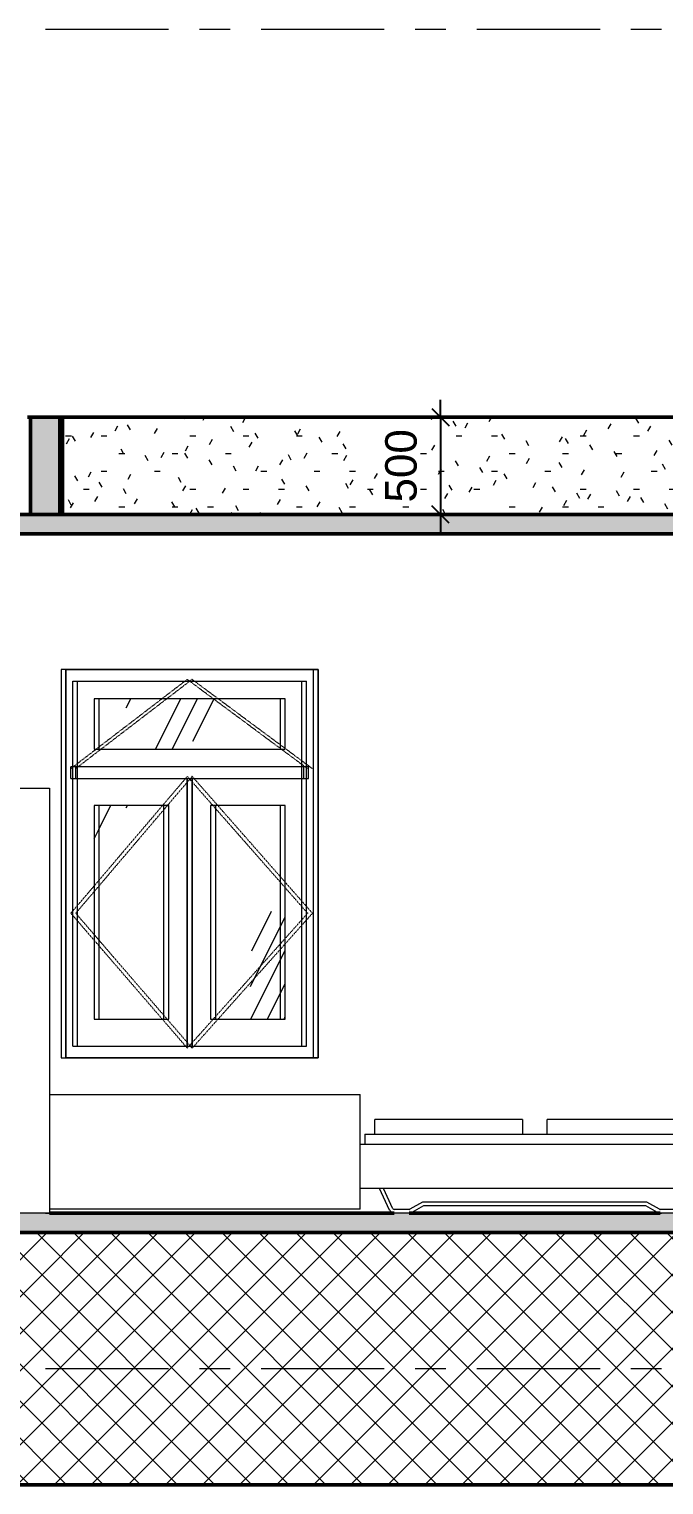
# Model space of a CAD drawing. Header units: millimetres. Extents: x 2164007 to 2324354, y -2513385 to -2308978.
# Drawn here: x 2305797 to 2309068, y -2464752 to -2457252 of the extents above; entities that cross this region are included whole.
import ezdxf

# ---------------------------------------------------------------- set-up
doc = ezdxf.new("R2010")
doc.units = ezdxf.units.MM
doc.linetypes.add('Dash 1_16_', pattern=[3.175, 1.5875, -1.5875])
doc.linetypes.add('Grid Line', pattern=[22.224999999999994, 12.7, -3.174999999999999, 3.174999999999999, -3.174999999999999])
for name, color, linetype, lineweight in [('A-ANNO-DIMS', 211, 'Continuous', 9), ('A-DETL-GENF', 8, 'Continuous', 9), ('A-DETL-WIDE', 214, 'Continuous', 50), ('A-FLOR', 8, 'Continuous', 13), ('A-FLOR-PATT', 8, 'Continuous', 13), ('A-GLAZ', 8, 'Continuous', 13), ('A-WALL', 113, 'Continuous', 20), ('I-FURN', 8, 'Continuous', 9), ('S-GRID', 8, 'Continuous', 9)]:
    doc.layers.add(name, color=color, linetype=linetype, lineweight=lineweight)
doc.styles.add('Arial_1', font='arial.ttf', dxfattribs={"height": 162.2829341317365})
doc.dimstyles.new('Dim_dai_ca_vu', dxfattribs={"dimscale": 304.8, "dimtxt": 165, "dimasz": 0.29296875, "dimexe": 0.4921259842519685, "dimexo": 0.0625, "dimgap": 0.3937007874015748, "dimtad": 1, "dimdec": 0, "dimzin": 0, "dimdsep": 46, "dimtxsty": 'Arial_1', "dimblk1": 'OBLIQUE', "dimblk2": 'OBLIQUE', "dimsah": 1, "dimcen": 0.09, "dimdle": 0.4921259842519685, "dimadec": 0, "dimazin": 0, "dimtfac": 1, "dimtdec": 4, "dimtix": 1, "dimtmove": 0, "dimatfit": 3, "dimfxl": 0.9842519685039368, "dimfxlon": 1, "dimtvp": 1, "dimtfill": 1, "dimtolj": 1, "dimtzin": 0, "dimarcsym": 2})
pattern_1 = [(63.435, (1707.224, 2564.3), (-920.0997168973379, 2760.290932305043), [1143, -685.8, 1143, -685.8, -1454.051]), (63.435, (1707.224, 2564.3), (-920.0997168973379, 2760.290932305043), [-3657.6, 457.2, -996.8510000000001]), (63.435, (1650.074, 2621.45), (-920.0997168973379, 2760.290932305043), [914.4, -1143, 685.8, -685.8, -1682.651]), (63.435, (1650.074, 2621.45), (-920.0997168973379, 2760.290932305043), [-3429, 800.1, -882.551]), (63.435, (1650.074, 2792.9), (-920.0997168973379, 2760.290932305043), [685.8, -1371.6, 457.2, -685.8, -1911.251]), (63.435, (1650.074, 2792.9), (-920.0997168973379, 2760.290932305043), [-3200.4, 1028.7, -882.551]), (63.435, (1821.524, 2621.45), (-920.0997168973379, 2760.290932305043), [685.8, -1371.6, 571.5, -2482.751]), (63.435, (1992.974, 2792.9), (-920.0997168973379, 2760.290932305043), [342.9, -1714.5, 228.6, -2825.651]), (63.435, (1707.224, 3078.65), (-920.0997168973379, 2760.290932305043), [228.6, -1714.5, 228.6, -914.4, -2025.551]), (63.435, (1707.224, 3078.65), (-920.0997168973379, 2760.290932305043), [-3086.1, 571.5, -1454.051]), (63.435, (2735.924, 2907.2), (-920.0997168973379, 2760.290932305043), [1143, -1714.5, 1371.6, -905.4110000000001]), (63.435, (2735.924, 2735.75), (-920.0997168973379, 2760.290932305043), [1600.2, -1143, 1714.5, -676.811]), (63.435, (2850.224, 2792.9), (-920.0997168973379, 2760.290932305043), [1828.8, -914.4, 1371.6, -996.8510000000001]), (63.435, (3021.674, 2964.35), (-920.0997168973379, 2760.290932305043), [1143, -1600.2, 914.4, -1454.051]), (63.435, (2850.224, 3307.25), (-920.0997168973379, 2760.290932305043), [571.5, -2286, 685.8, -1568.351]), (63.435, (3193.124, 3135.8), (-920.0997168973379, 2760.290932305043), [457.2, -2286, 457.2, -1911.251])]
pattern_2 = [(0, (2304430.582867364, -2460902), (365.76, 91.44), [30.175, -244.145, 30.175, -244.145, -1463.04]), (0, (2304430.582867364, -2460902), (365.76, 91.44), [-548.64, 30.175, -518.465, 30.175, -244.145, -640.08]), (0, (2304430.582867364, -2460902), (365.76, 91.44), [-1371.6, 30.175, -152.705, 30.175, -427.025]), (120, (2304567.742867364, -2460856.28), (-262.069362922049, 271.0374516881963), [30.17499999999999, -244.1449999999999, 30.17499999999999, -1707.184999999999]), (120, (2304567.742867364, -2460856.28), (-262.069362922049, 271.0374516881963), [-304.4949999999998, -244.1449999999999, 30.17499999999999, -518.4649999999996, -914.3999999999995]), (120, (2304567.742867364, -2460856.28), (-262.069362922049, 271.0374516881963), [-1097.279999999999, 30.17499999999999, -244.1449999999999, 30.17499999999999, -609.9049999999995]), (120, (2304567.742867364, -2460856.28), (-262.069362922049, 271.0374516881963), [-1401.774999999999, -152.7049999999999, 30.17499999999999, -427.0249999999997]), (240, (2304613.462867364, -2460673.4), (-103.6906370779508, -362.4774516881963), [30.175, -244.145, 30.175, -1707.185]), (240, (2304613.462867364, -2460673.4), (-103.6906370779508, -362.4774516881963), [-304.495, -244.145, 30.175, -518.465, -914.4]), (240, (2304613.462867364, -2460673.4), (-103.6906370779508, -362.4774516881963), [-1097.28, 30.175, -244.145, 30.175, -609.905]), (240, (2304613.462867364, -2460673.4), (-103.6906370779508, -362.4774516881963), [-1401.775, -152.705, 30.175, -427.025])]

# ---------------------------------------------------------------- blocks, each defined once
blk = doc.blocks.new('Bed 1800X200 - Double 53_ x 74_-355935-mc 3-3')
at = {"layer": 'I-FURN'}
for p, q in [((5386.607620984986, 482.6000000000224), (4626.307620984964, 482.6000000000224)), ((4626.307620984959, 457.2000000000205), (4626.307620984959, 482.6000000000205)), ((4626.307620984959, 431.8), (4626.307620984959, 457.2000000000206)), ((5386.607620984974, 482.6000000000205), (5386.607620984974, 457.2000000000206)), ((5386.607620984974, 457.2000000000206), (5386.607620984974, 431.8)), ((6273.907620984975, 482.6000000000051), (5513.607620984983, 482.6000000000051)), ((5513.607620984974, 457.2), (5513.607620984974, 482.6000000000001)), ((5513.607620984974, 431.7999999999998), (5513.607620984974, 457.2000000000002)), ((6273.907620984962, 482.6000000000001), (6273.907620984962, 457.2000000000002)), ((6273.907620984962, 457.2000000000002), (6273.907620984962, 431.7999999999998)), ((4575.507620984972, 406.4000000000029), (4575.507620984972, 355.6000000000036)), ((4575.50762098496, 406.3999999999999), (4600.907620984972, 406.3999999999999)), ((4600.907620984972, 406.3999999999999), (6299.307620984964, 406.3999999999999)), ((4626.307620984959, 406.3999999999999), (4626.307620984959, 431.7999999999998)), ((5386.607620984974, 431.8), (5386.607620984974, 406.3999999999999)), ((5513.607620984974, 406.3999999999998), (5513.607620984974, 431.7999999999996)), ((6273.907620984962, 431.7999999999997), (6273.907620984962, 406.3999999999998)), ((6299.307620984964, 406.3999999999999), (6324.707620984964, 406.3999999999999)), ((6324.707620984973, 355.6000000000036), (6324.707620984973, 406.4000000000029)), ((4550.107620984983, 355.6), (6350.107620985049, 355.6)), ((4550.107620984983, 127), (4550.107620984983, 355.6)), ((6350.107620985049, 127), (6350.107620985049, 355.6)), ((6350.107620985049, 127), (4550.107620984983, 127)), ((4702.378489438714, 14.66549615178248), (4649.996050019254, 126.9999999999984)), ((4719.643652781952, 22.71637403803064), (4671.015399375719, 126.9999999999986)), ((4719.968015393384, 22.71637403793514), (4671.339761987102, 126.9999999999994)), ((6229.199842594239, 127.0000000000003), (6180.571589188025, 22.71637403803182)), ((6250.219191950704, 127.0000000000009), (6197.836752531263, 14.66549615178604)), ((4804.01121311718, 19.05000000020765), (4725.398707229441, 19.05000000020765)), ((4871.703826257456, 57.15000000021477), (4807.186213117067, 19.9007386861458)), ((4876.808258373324, 38.1000000000057), (4816.71121311717, 3.402954743870415)), ((4877.132620984969, 38.1000000000252), (4817.035575728825, 3.402954743900363)), ((6028.51141571254, 57.15000000021475), (4871.703826257456, 57.15000000021473)), ((6023.40698359667, 38.10000000000568), (4876.808258373324, 38.10000000000567)), ((6083.504028852786, 3.402954743881404), (6023.40698359667, 38.1000000000056)), ((6093.029028852891, 19.90073868615545), (6028.51141571254, 57.15000000021461)), ((6174.816534740539, 19.0500000002107), (6096.2040288528, 19.0500000002107)), ((6174.816534740539, 1.641220492842877e-12), (6096.2040288528, 1.641220492842877e-12)), ((4804.01121311718, -1.412803207756497e-12), (4725.398707229441, -1.412803207756497e-12))]:
    blk.add_line(p, q, dxfattribs=at)
for centre, radius, start, end in [((4725.398707229441, 25.39999999999336), 25.39999999999545, 204.9999999999984, 269.9999999999999), ((4725.398707229441, 25.39999999999336), 6.349999999786634, 205.0000000000001, 269.9999999999998), ((4725.723069841089, 25.399999999999), 6.350000000024977, 205.0000000000002, 269.9999999999998), ((4804.01121311718, 25.39999999998269), 6.349999999774348, 269.9999999999996, 300.0000000000003), ((4804.01121311718, 25.39999999998269), 25.39999999998351, 269.9999999999996, 299.9999999999965), ((4804.335575728816, 25.40000000004603), 25.40000000002253, 284.9999999999974, 299.9999999999932), ((6096.2040288528, 25.4000000000257), 25.40000000002307, 239.9999999999968, 270.0000000000009), ((6096.2040288528, 25.4000000000257), 6.349999999814551, 239.9999999999959, 269.9999999999999), ((6174.816534740539, 25.39999999999156), 6.349999999781686, 269.9999999999996, 335.0000000000093), ((6174.816534740539, 25.39999999999156), 25.39999999999058, 269.9999999999996, 335.0000000000095)]:
    blk.add_arc(centre, radius, start, end, dxfattribs=at)
blk = doc.blocks.new('Furniture 23 - Furniture 3-1054512-mc 3-3')
at = {"layer": 'I-FURN'}
for p, q in [((2350.107620984996, 2189.124474795681), (2950.107620984996, 2189.124474795681)), ((2350.107620984996, 2189.124474795681), (2350.107620984996, 0)), ((2950.107620984996, 2189.124474795681), (2950.107620984996, 0)), ((2950.107620984996, 1.353583911622991e-13), (2385.107620984904, 1.353583911622991e-13))]:
    blk.add_line(p, q, dxfattribs=at)
blk = doc.blocks.new('Furniture 24 - Furniture 3-1054524-mc 3-3')
at = {"layer": 'I-FURN'}
for p, q in [((2950.107620985, 610.8383184704225), (4550.107620984966, 610.8383184704225)), ((4550.107620984966, 355.6000000000038), (4550.107620984966, 610.8383184704225)), ((4550.107620984966, 19.9999999991051), (4550.107620984966, 127.0000000000019)), ((4550.107620984966, 19.9999999991051), (2950.107620985, 19.9999999991051))]:
    blk.add_line(p, q, dxfattribs=at)
blk = doc.blocks.new('SO1100X2000 DAI 120X150 - S2-1099291-mc 3-3')
at = {"layer": 'A-GLAZ', "lineweight": 9}
h = blk.add_hatch(dxfattribs=at)
h.set_pattern_fill('FP_2', color=256, style=0, pattern_type=2)
h.set_pattern_definition(pattern_1)
h.paths.add_polyline_path([(4140.107620985002, 2390.000000000002), (4140.107620985002, 2650.000000000004), (3180.107620984999, 2650.000000000004), (3180.107620984999, 2390.000000000002)], flags=0)
h = blk.add_hatch(dxfattribs=at)
h.set_pattern_fill('FP_2', color=256, style=0, pattern_type=2)
h.set_pattern_definition(pattern_1)
h.paths.add_polyline_path([(3540.107620985003, 1000.000000000004), (3540.107620985003, 2100.000000000003), (3180.107620984999, 2100.000000000003), (3180.107620984999, 1000.000000000004)], flags=0)
h = blk.add_hatch(dxfattribs=at)
h.set_pattern_fill('FP_2', color=256, style=0, pattern_type=2)
h.set_pattern_definition(pattern_1)
h.paths.add_polyline_path([(4140.107620985002, 1000.000000000004), (4140.107620985002, 2100.000000000003), (3780.107620985001, 2100.000000000003), (3780.107620985001, 1000.000000000004)], flags=0)
at = {"layer": 'A-GLAZ'}
for p, q in [((3010.107620984996, 2800), (3010.107620984996, 800)), ((4310.107620984995, 2800), (3010.107620984996, 2800)), ((4310.107620984995, 800), (4310.107620984995, 2800)), ((3070.107620984994, 859.9999999999983), (3070.107620984994, 2740.000000000001)), ((3070.107620984994, 2740.000000000001), (4250.107620984997, 2740.000000000001)), ((4250.107620984997, 859.9999999999983), (4250.107620984997, 2740.000000000001)), ((4140.107620984995, 2650), (3180.107620984993, 2650)), ((3180.107620984994, 2650), (3180.107620984994, 2390)), ((4140.107620984995, 2390), (4140.107620984995, 2650)), ((3180.107620984994, 2390), (4140.107620984995, 2390)), ((3060.107620984994, 2240.000000000001), (3060.107620984994, 2300.000000000001)), ((4260.107620984994, 2300.000000000001), (3060.107620984994, 2300.000000000001)), ((4260.107620984994, 2240.000000000001), (4260.107620984994, 2300.000000000001)), ((3060.107620984994, 2240.000000000001), (4260.107620984994, 2240.000000000001)), ((3660.107620984995, 859.9999999999975), (3660.107620984995, 2240.000000000004)), ((3660.107620984995, 2240.000000000004), (3660.107620984995, 860.0000000000002)), ((3540.107620984997, 2100), (3180.107620984994, 2100)), ((3180.107620984994, 2100), (3180.107620984994, 999.9999999999999)), ((3540.107620984997, 999.9999999999999), (3540.107620984997, 2100)), ((4140.107620984995, 2100), (3780.107620984995, 2100)), ((3780.107620984995, 2100), (3780.107620984995, 999.9999999999999)), ((4140.107620984995, 999.9999999999999), (4140.107620984995, 2100)), ((3180.107620984994, 999.9999999999999), (3540.107620984997, 999.9999999999999)), ((3780.107620984995, 999.9999999999999), (4140.107620984995, 999.9999999999999)), ((3070.107620984994, 859.9999999999983), (4250.107620984997, 859.9999999999983)), ((3010.107620984996, 800), (4310.107620984995, 800))]:
    blk.add_line(p, q, dxfattribs=at)
at = {"layer": 'A-GLAZ', "linetype": 'Dash 1_16_', "lineweight": 9}
for p, q in [((3660.107620984996, 2750), (3060.107620984995, 2290.000000000001)), ((3660.107620984996, 2750), (4280.107620984994, 2290.000000000001)), ((3660.107620984995, 2250.000000000002), (3060.107620984993, 1545.000000000001)), ((3660.107620984995, 2250.000000000002), (4280.107620984993, 1544.999999999999)), ((3060.107620984993, 1545.000000000001), (3660.107620984996, 849.9999999999994)), ((4280.107620984993, 1544.999999999999), (3660.107620984996, 849.9999999999994))]:
    blk.add_line(p, q, dxfattribs=at)
blk = doc.blocks.new('SO1100X2000 DAI 120X150 - S2-V1-mc 3-3')
at = {"layer": 'A-GLAZ', "lineweight": 9}
h = blk.add_hatch(dxfattribs=at)
h.set_pattern_fill('FP_2', color=256, style=0, pattern_type=2)
h.set_pattern_definition(pattern_1)
h.paths.add_polyline_path([(4165.107620984905, 2390.000000000002), (4165.107620984905, 2650.000000000004), (3205.107620984907, 2650.000000000004), (3205.107620984907, 2390.000000000002)], flags=0)
h = blk.add_hatch(dxfattribs=at)
h.set_pattern_fill('FP_2', color=256, style=0, pattern_type=2)
h.set_pattern_definition(pattern_1)
h.paths.add_polyline_path([(3565.107620984911, 1000.000000000004), (3565.107620984911, 2100.000000000003), (3205.107620984907, 2100.000000000003), (3205.107620984907, 1000.000000000004)], flags=0)
h = blk.add_hatch(dxfattribs=at)
h.set_pattern_fill('FP_2', color=256, style=0, pattern_type=2)
h.set_pattern_definition(pattern_1)
h.paths.add_polyline_path([(4165.107620984905, 1000.000000000004), (4165.107620984905, 2100.000000000003), (3805.107620984904, 2100.000000000003), (3805.107620984904, 1000.000000000004)], flags=0)
at = {"layer": 'A-GLAZ'}
for p, q in [((3035.107620984904, 2800), (3035.107620984904, 800)), ((4335.107620984903, 2800), (3035.107620984904, 2800)), ((4335.107620984903, 800), (4335.107620984903, 2800)), ((3095.107620984902, 859.9999999999983), (3095.107620984902, 2740.000000000001)), ((3095.107620984902, 2740.000000000001), (4275.107620984904, 2740.000000000001)), ((4275.107620984904, 859.9999999999983), (4275.107620984904, 2740.000000000001)), ((4165.107620984903, 2650), (3205.107620984901, 2650)), ((3205.107620984902, 2650), (3205.107620984902, 2390)), ((4165.107620984902, 2390), (4165.107620984902, 2650)), ((3205.107620984902, 2390), (4165.107620984902, 2390)), ((3085.107620984902, 2240.000000000001), (3085.107620984902, 2300.000000000001)), ((4285.107620984902, 2300.000000000001), (3085.107620984902, 2300.000000000001)), ((4285.107620984902, 2240.000000000001), (4285.107620984902, 2300.000000000001)), ((3085.107620984902, 2240.000000000001), (4285.107620984902, 2240.000000000001)), ((3685.107620984903, 859.9999999999975), (3685.107620984903, 2240.000000000004)), ((3685.107620984903, 2240.000000000004), (3685.107620984903, 860.0000000000002)), ((3565.107620984905, 2100), (3205.107620984902, 2100)), ((3205.107620984902, 2100), (3205.107620984902, 999.9999999999999)), ((3565.107620984905, 999.9999999999999), (3565.107620984905, 2100)), ((4165.107620984902, 2100), (3805.107620984903, 2100)), ((3805.107620984903, 2100), (3805.107620984903, 999.9999999999999)), ((4165.107620984902, 999.9999999999999), (4165.107620984902, 2100)), ((3205.107620984902, 999.9999999999999), (3565.107620984905, 999.9999999999999)), ((3805.107620984903, 999.9999999999999), (4165.107620984902, 999.9999999999999)), ((3095.107620984902, 859.9999999999983), (4275.107620984904, 859.9999999999983)), ((3035.107620984904, 800), (4335.107620984903, 800))]:
    blk.add_line(p, q, dxfattribs=at)
at = {"layer": 'A-GLAZ', "linetype": 'Dash 1_16_', "lineweight": 9}
for p, q in [((3685.107620984903, 2750), (3085.107620984902, 2290.000000000001)), ((3685.107620984903, 2750), (4305.107620984902, 2290.000000000001)), ((3685.107620984903, 2250.000000000002), (3085.107620984901, 1545.000000000001)), ((3685.107620984903, 2250.000000000002), (4305.107620984902, 1544.999999999999)), ((3085.107620984901, 1545.000000000001), (3685.107620984903, 849.9999999999994)), ((4305.107620984902, 1544.999999999999), (3685.107620984903, 849.9999999999994))]:
    blk.add_line(p, q, dxfattribs=at)
blk = doc.blocks.new('_Oblique')
at = {"color": 0, "linetype": 'ByBlock', "lineweight": -2}
blk.add_line((-0.5, -0.5), (0.5, 0.5), dxfattribs=at)
blk = doc.blocks.new('*D622')
at = {"layer": 'A-ANNO-DIMS', "color": 0, "lineweight": -2}
for p, q in [((2307916.699347728, -2459252), (2307916.699347728, -2459162.703125)), ((2308347.649347728, -2459252), (2307766.699347728, -2459252)), ((2307916.699347728, -2459252), (2307916.699347728, -2459752)), ((2308347.649347728, -2459752), (2307766.699347728, -2459752)), ((2307916.699347728, -2459752), (2307916.699347728, -2459841.296875))]:
    blk.add_line(p, q, dxfattribs=at)
at = {"layer": 'Defpoints', "color": 0}
for p in [(2308366.699347728, -2459252), (2307916.699347728, -2459752), (2308366.699347728, -2459752)]:
    blk.add_point(p, dxfattribs=at)
at = {"layer": 'A-ANNO-DIMS', "color": 0, "lineweight": -2, "xscale": 89.296875, "yscale": 89.296875, "zscale": 89.296875}
for p, rotation in [((2307916.699347728, -2459252), 270), ((2307916.699347728, -2459752), 90)]:
    blk.add_blockref('_Oblique', p, dxfattribs=dict(at, rotation=rotation))
at = {"layer": 'A-ANNO-DIMS', "color": 0, "insert": (2307713.842065192, -2459502), "char_height": 162.2829341317365, "attachment_point": 5, "rotation": 90, "style": 'Arial_1', "bg_fill": 3, "box_fill_scale": 1.1, "bg_fill_color": 256, "bg_fill_true_color": 13158600, "bg_fill_transparency": 5328856}
blk.add_mtext('\\A1;500', dxfattribs=at)

msp = doc.modelspace()

# ---------------------------------------------------------------- hatches: boundary and pattern name
at = {"layer": 'A-DETL-GENF'}
msp.add_hatch(color=7, dxfattribs=at).paths.add_polyline_path([(2305804.607651352, -2459752), (2305954.607651352, -2459752), (2305954.607651352, -2459252), (2305804.607651352, -2459252)], flags=0)
h = msp.add_hatch(dxfattribs=at)
h.set_pattern_fill('FP_6', style=0, pattern_type=2)
h.set_pattern_definition([(45, (2304430.582867364, -2460902), (-95.4594154601839, 95.45941546018392), []), (135, (2304430.582867364, -2460902), (-95.45941546018392, -95.4594154601839), [])])
h.paths.add_polyline_path([(2317822.066488349, -2464752), (2317822.066488349, -2464152), (2311037.066488349, -2464152), (2311037.066488349, -2464752), (2314009.134896293, -2464752)], flags=0)
h.paths.add_polyline_path([(2310622.654541326, -2464752), (2310837.066488349, -2464752), (2310837.066488349, -2464152), (2310822.066488349, -2464152), (2310822.066488349, -2463452), (2305337.066488349, -2463452), (2305337.066488349, -2463702), (2305137.066488349, -2463702), (2305137.066488349, -2463452), (2305122.066488349, -2463452), (2305122.066488349, -2463502), (2302912.066488349, -2463502.820707071), (2302912.066488349, -2463702), (2302712.066488349, -2463702), (2302712.066488349, -2463452), (2300837.066488349, -2463452), (2300837.066488349, -2463702), (2300637.066488349, -2463702), (2300637.066488349, -2463452), (2294852.066488349, -2463452), (2294852.066488349, -2463502), (2294837.066488349, -2463502), (2294837.066488349, -2463702), (2294637.066488349, -2463702), (2294637.066488349, -2463502), (2292752.066488349, -2463502), (2292752.066488349, -2464152), (2292737.066488349, -2464152), (2292737.066488349, -2464752), (2307236.174186359, -2464752)], flags=0)
h.paths.add_polyline_path([(2292537.066488349, -2464752), (2292537.066488349, -2464152), (2289037.066488349, -2464152), (2289037.066488349, -2464752), (2290303.772411522, -2464752)], flags=0)
at = {"layer": 'A-FLOR-PATT', "lineweight": 9}
h = msp.add_hatch(dxfattribs=at)
h.set_pattern_fill('FP_5', color=256, style=0, pattern_type=2)
h.set_pattern_definition(pattern_2)
h.paths.add_polyline_path([(2307236.174186359, -2459752), (2309137.066488348, -2459752), (2309137.066488348, -2459252), (2305954.607651352, -2459252), (2305954.607651352, -2459752)], flags=0)
h.paths.add_polyline_path([(2305804.607651352, -2459752), (2305804.607651352, -2459252), (2305789.607651352, -2459252), (2305789.607651352, -2459752)], flags=0)
at = {"layer": 'A-FLOR-PATT', "lineweight": 13}
h = msp.add_hatch(color=256, dxfattribs=at)
h.paths.add_polyline_path([(2305137.066488349, -2459852), (2311637.066488349, -2459852), (2311637.066488349, -2459752), (2305137.066488349, -2459752)], flags=0)
h.paths.add_polyline_path([(2293690.25276649, -2459852), (2300837.066488349, -2459852), (2300837.066488349, -2459752), (2292537.066488347, -2459752), (2292537.066488347, -2459852)], flags=0)
at = {"layer": 'A-FLOR-PATT', "lineweight": 9}
h = msp.add_hatch(dxfattribs=at)
h.set_pattern_fill('FP_5', color=256, style=0, pattern_type=2)
h.set_pattern_definition(pattern_2)
h.paths.add_polyline_path([(2294837.066488349, -2463452), (2300637.066488349, -2463452), (2300637.066488349, -2463352), (2294837.066488349, -2463352)], flags=0)
h.paths.add_polyline_path([(2310822.066488349, -2463452), (2310837.066488349, -2463451.868421053), (2310837.066488349, -2463352), (2305337.066488349, -2463352), (2305337.066488349, -2463452), (2310622.654541326, -2463452)], flags=0)
h.paths.add_polyline_path([(2300837.066488349, -2463452), (2302712.066488349, -2463452), (2302712.066488349, -2463352), (2300837.066488349, -2463352)], flags=0)
h.paths.add_polyline_path([(2302912.066488349, -2463452), (2305137.066488349, -2463452), (2305137.066488349, -2463352), (2302912.066488349, -2463352)], flags=0)

# ---------------------------------------------------------------- linework, layer by layer
at = {"layer": 'A-DETL-WIDE'}
for p, q in [((2305954.607651352, -2459252), (2305804.607651352, -2459252)), ((2305804.607651352, -2459252), (2305804.607651352, -2459752)), ((2305954.607651352, -2459752), (2305954.607651352, -2459252)), ((2305804.607651352, -2459752), (2305954.607651352, -2459752)), ((2310822.066488349, -2463452), (2305337.066488349, -2463452)), ((2292737.066488349, -2464752), (2310837.066488349, -2464752))]:
    msp.add_line(p, q, dxfattribs=at)
at = {"layer": 'A-FLOR', "lineweight": 50}
for p, q in [((2305804.607651352, -2459252), (2305789.607651352, -2459252)), ((2309137.066488348, -2459252), (2305969.607651352, -2459252)), ((2305137.066488349, -2459752), (2305804.607651352, -2459752)), ((2305969.607651352, -2459752), (2309147.066488349, -2459752)), ((2305137.066488349, -2459852), (2311637.066488349, -2459852)), ((2307677.357574594, -2463352), (2305902.066488349, -2463352)), ((2309048.162896217, -2463352), (2307755.970080481, -2463352))]:
    msp.add_line(p, q, dxfattribs=at)
at = {"layer": 'A-WALL', "lineweight": 50}
for p, q in [((2305969.607651352, -2459252), (2305954.607651352, -2459252)), ((2305969.607651352, -2459752), (2305969.607651352, -2459252)), ((2305954.607651352, -2459752), (2305969.607651352, -2459752))]:
    msp.add_line(p, q, dxfattribs=at)
at = {"layer": 'A-WALL'}
for p, q in [((2305987.066488349, -2462552), (2305987.066488349, -2460552)), ((2305987.066488349, -2460552), (2307287.066488349, -2460552)), ((2307287.066488349, -2460552), (2307287.066488349, -2462552)), ((2307287.066488349, -2462552), (2305987.066488349, -2462552))]:
    msp.add_line(p, q, dxfattribs=at)
at = {"layer": 'S-GRID', "linetype": 'Grid Line', "ltscale": 50}
for p, q in [((2288101, -2457252), (2320608.970030255, -2457252)), ((2288101, -2459752), (2320608.970030255, -2459752)), ((2288101, -2463352), (2320608.970030255, -2463352)), ((2288101, -2464152), (2320608.970030255, -2464152))]:
    msp.add_line(p, q, dxfattribs=at)

# ---------------------------------------------------------------- block references
at = {"layer": 'A-GLAZ'}
for name in ['SO1100X2000 DAI 120X150 - S2-1099291-mc 3-3', 'SO1100X2000 DAI 120X150 - S2-V1-mc 3-3']:
    msp.add_blockref(name, (2302951.958867364, -2463352), dxfattribs=at)
at = {"layer": 'I-FURN'}
for name in ['Furniture 23 - Furniture 3-1054512-mc 3-3', 'Furniture 24 - Furniture 3-1054524-mc 3-3', 'Bed 1800X200 - Double 53_ x 74_-355935-mc 3-3']:
    msp.add_blockref(name, (2302951.958867364, -2463352), dxfattribs=at)

# ---------------------------------------------------------------- next in the draw order: dimensions: what is measured, and where the dimension line sits
at = {"layer": 'A-ANNO-DIMS'}
dim = msp.add_linear_dim(base=(2307916.699347728, -2459752), p1=(2308366.699347728, -2459252), p2=(2308366.699347728, -2459752), angle=90, dimstyle='Dim_dai_ca_vu', override={"dimpost": '<>', "dimfxl": 499.9999999999995}, dxfattribs=at)
dim.commit()
dim.dimension.update_dxf_attribs({"geometry": '*D622', "text_midpoint": (2307713.842065192, -2459502)})

doc.saveas('drawing.dxf')
